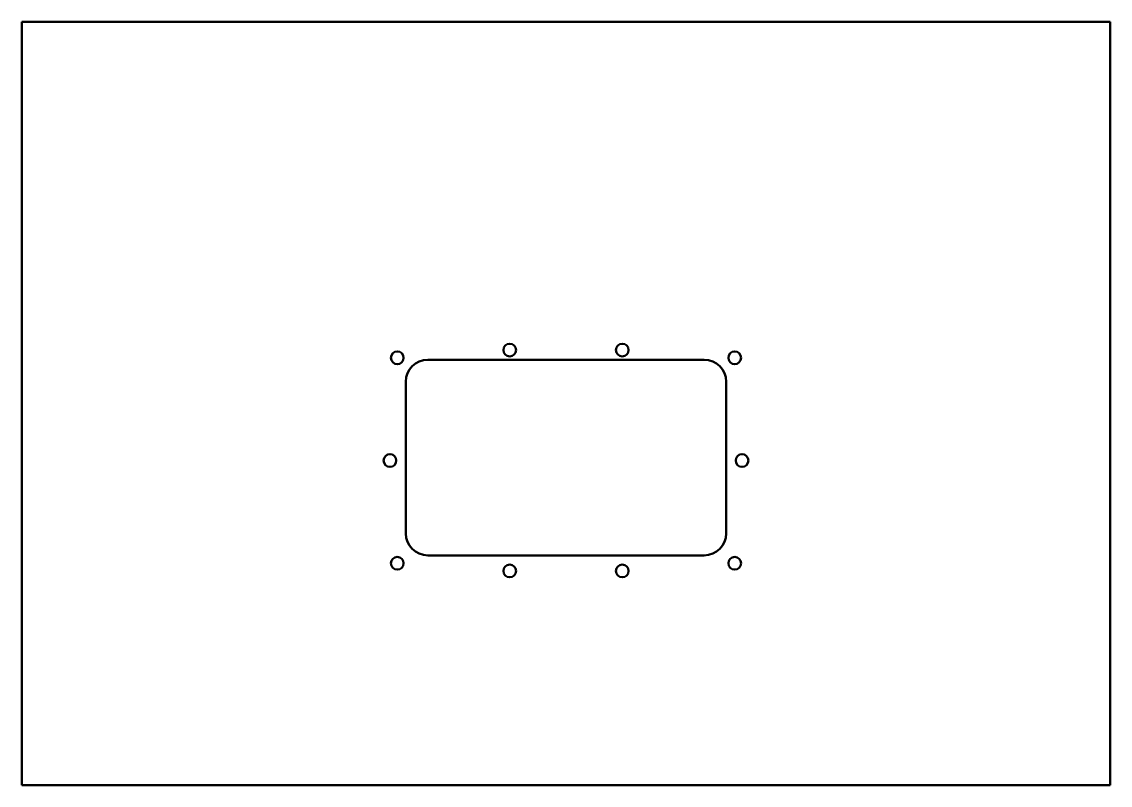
# Model space of a CAD drawing. Header units: millimetres. Extents: x 0 to 445, y 0 to 312.
import ezdxf

# ---------------------------------------------------------------- set-up
doc = ezdxf.new("R2010")
doc.units = ezdxf.units.MM
for name, color, linetype, lineweight in [('Cut Out', 3, 'Continuous', 50), ('Hole', 7, 'Continuous', 50), ('Outline', 7, 'Continuous', 50)]:
    doc.layers.add(name, color=color, linetype=linetype, lineweight=lineweight)

msp = doc.modelspace()

# ---------------------------------------------------------------- linework, layer by layer
at = {"layer": 'Cut Out'}
for p, q in [((166, 174.02), (279, 174.02)), ((157, 103.02), (157, 165.02)), ((288, 165.02), (288, 103.02)), ((279, 94.02), (166, 94.02))]:
    msp.add_line(p, q, dxfattribs=at)
for centre, start, end in [((166, 165.02), 90, 180), ((279, 165.02), 0, 90), ((166, 103.02), 180, 270), ((279, 103.02), 270, 0)]:
    msp.add_arc(centre, 9, start, end, dxfattribs=at)
at = {"layer": 'Hole'}
for centre in [(199.5, 177.96), (245.5, 177.96), (153.5, 174.81), (291.5, 174.81), (150.5, 132.81), (294.5, 132.81), (153.5, 90.81), (199.5, 87.66), (245.5, 87.66), (291.5, 90.81)]:
    msp.add_circle(centre, 2.6, dxfattribs=at)
at = {"layer": 'Outline'}
for p, q in [((0, 0), (0, 312.25)), ((0, 312.25), (445, 312.25)), ((445, 312.25), (445, 0)), ((445, 0), (0, 0))]:
    msp.add_line(p, q, dxfattribs=at)

doc.saveas('drawing.dxf')
